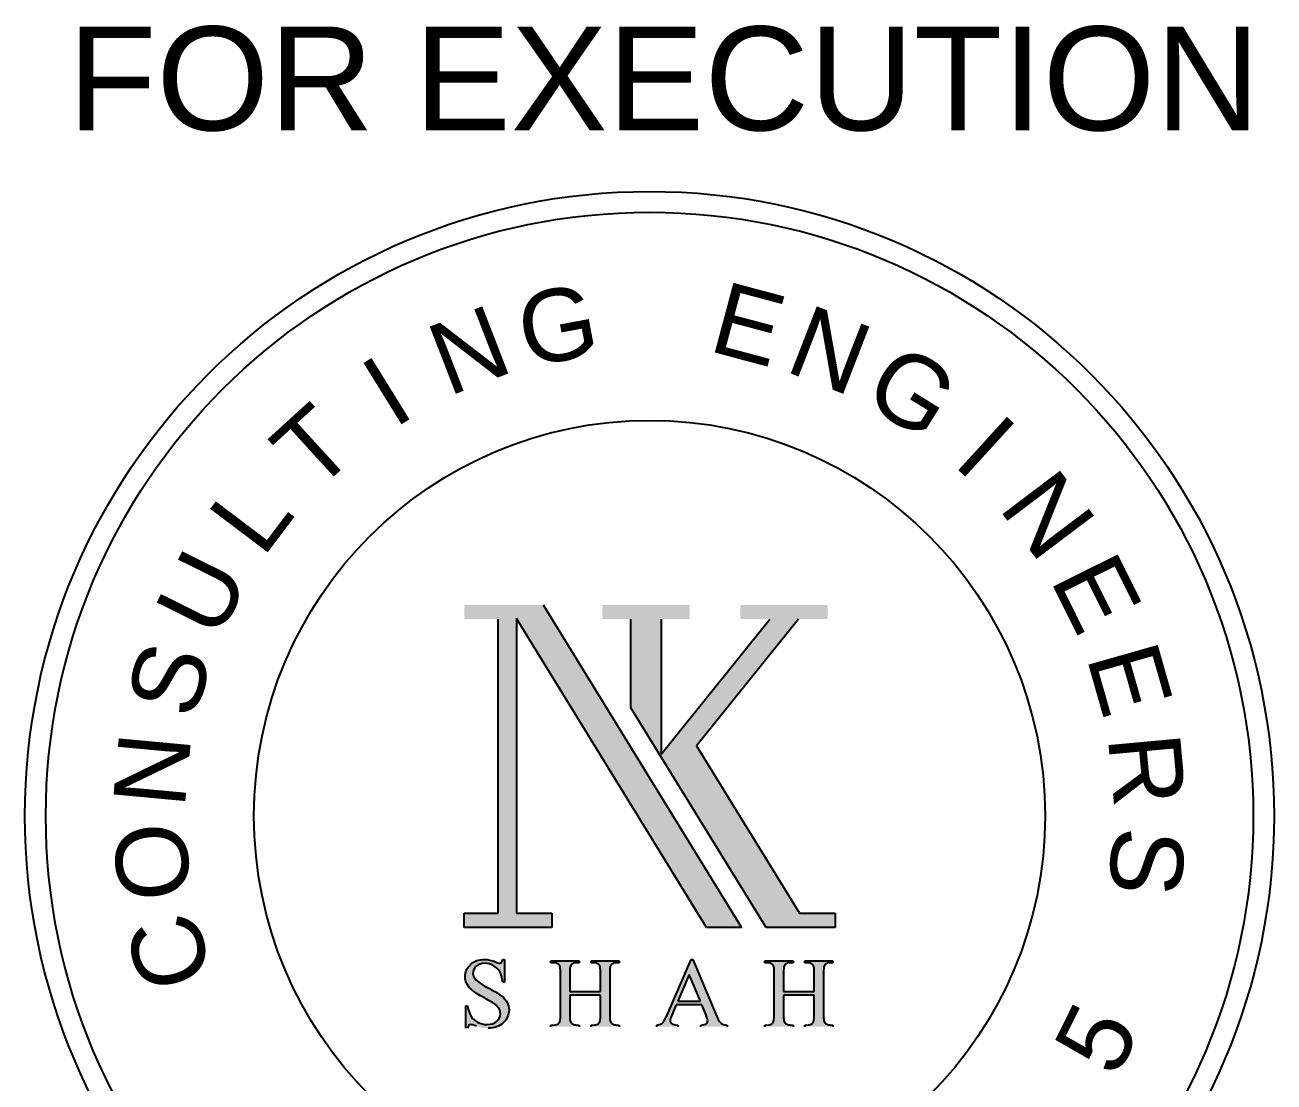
# Model space of a CAD drawing. Extents: x -200722 to 834823, y -494970 to 88783.
# Drawn here: x 310861 to 313239, y -168548 to -166535 of the extents above; entities that cross this region are included whole.
import ezdxf
from ezdxf.enums import TextEntityAlignment as Align

# ---------------------------------------------------------------- set-up
doc = ezdxf.new("R2010")
doc.units = 0
doc.header["$LTSCALE"] = 100
doc.header["$MEASUREMENT"] = 0
doc.linetypes.add('SJ', pattern=[4.25, 3, -0.25, 0.25, -0.25, 0.25, -0.25])
for name, color, linetype in [('NAME PLAT-01', 251, 'CONTINUOUS'), ('STAMP', 20, 'SJ'), ('TEXT', 2, 'CONTINUOUS')]:
    doc.layers.add(name, color=color, linetype=linetype)
doc.styles.add('AR', font='arial.ttf')

msp = doc.modelspace()

# ---------------------------------------------------------------- hatches: boundary and pattern name
at = {"layer": 'NAME PLAT-01'}
h = msp.add_hatch(color=7, dxfattribs=at)
h.dxf.hatch_style = 1
h.paths.add_polyline_path([(312158.1, -168253.3), (312224.6, -168253.3), (311846.9, -167639), (311697.1, -167639), (311697.1, -167666.1), (311761.8, -167666.1), (311761.8, -168226.2), (311697.1, -168226.2), (311697.1, -168253.3), (311863.6, -168253.3), (311863.6, -168226.2), (311796.3, -168226.2), (311796.3, -167665)])
h = msp.add_hatch(color=7, dxfattribs=at)
h.dxf.hatch_style = 1
h.paths.add_polyline_path([(312072, -167666.1), (312126.3, -167666.1), (312126.3, -167639), (311960.1, -167639), (311960.1, -167666.1), (312014.4, -167666.1), (312014.4, -167834.9), (312271.6, -168253.3), (312402.9, -168253.3), (312402.9, -168226.2), (312335.4, -168226.2), (312139.4, -167907.5), (312333.1, -167666.1), (312388.8, -167666.1), (312388.8, -167639), (312222.7, -167639), (312222.7, -167666.1), (312278.5, -167666.1), (312072, -167923.5)])
h = msp.add_hatch(color=7, dxfattribs=at)
h.dxf.hatch_style = 1
edge = h.paths.add_edge_path()
edge.add_spline(control_points=[(311768.8, -168384.2), (311764.5, -168380.9), (311756.5, -168376), (311744.8, -168369.7)], knot_values=[9, 9, 9, 9, 10, 10, 10, 10], degree=3, periodic=0)
edge.add_spline(control_points=[(311744.8, -168369.7), (311730.4, -168362), (311721.3, -168355.8), (311717.5, -168351.2)], knot_values=[8, 8, 8, 8, 9, 9, 9, 9], degree=3, periodic=0)
edge.add_spline(control_points=[(311717.5, -168351.2), (311714.8, -168348), (311713.5, -168344.6), (311713.5, -168340.7)], knot_values=[7, 7, 7, 7, 8, 8, 8, 8], degree=3, periodic=0)
edge.add_spline(control_points=[(311713.5, -168340.7), (311713.5, -168335.7), (311715.6, -168331.3), (311719.8, -168327.3)], knot_values=[6, 6, 6, 6, 7, 7, 7, 7], degree=3, periodic=0)
edge.add_spline(control_points=[(311719.8, -168327.3), (311724, -168323.4), (311729.3, -168321.5), (311735.7, -168321.5)], knot_values=[5, 5, 5, 5, 6, 6, 6, 6], degree=3, periodic=0)
edge.add_spline(control_points=[(311735.7, -168321.5), (311741.4, -168321.5), (311746.9, -168322.9), (311752.2, -168325.8)], knot_values=[4, 4, 4, 4, 5, 5, 5, 5], degree=3, periodic=0)
edge.add_spline(control_points=[(311752.2, -168325.8), (311757.5, -168328.7), (311761.6, -168332.6), (311764.5, -168337.6)], knot_values=[3, 3, 3, 3, 4, 4, 4, 4], degree=3, periodic=0)
edge.add_spline(control_points=[(311764.5, -168337.6), (311767.3, -168342.5), (311769.3, -168349.2), (311770.4, -168357.5)], knot_values=[2, 2, 2, 2, 3, 3, 3, 3], degree=3, periodic=0)
edge.add_spline(control_points=[(311770.4, -168357.5), (311770.4, -168357.5), (311773.9, -168357.5), (311773.9, -168357.5)], knot_values=[1, 1, 1, 1, 2, 2, 2, 2], degree=3, periodic=0)
edge.add_spline(control_points=[(311773.9, -168357.5), (311773.9, -168357.5), (311773.9, -168314.1), (311773.9, -168314.1)], knot_values=[0, 0, 0, 0, 1, 1, 1, 1], degree=3, periodic=0)
edge.add_spline(control_points=[(311773.9, -168314.1), (311773.9, -168314.1), (311770.4, -168314.1), (311770.4, -168314.1)], knot_values=[39, 39, 39, 39, 40, 40, 40, 40], degree=3, periodic=0)
edge.add_spline(control_points=[(311770.4, -168314.1), (311769.8, -168317), (311769, -168318.9), (311768, -168319.8), (311767, -168320.8), (311765.7, -168321.3), (311764.1, -168321.3)], knot_values=[37, 37, 37, 37, 38, 38, 38, 39, 39, 39, 39], degree=3, periodic=0)
edge.add_spline(control_points=[(311764.1, -168321.3), (311762.6, -168321.3), (311760.2, -168320.5), (311756.7, -168319)], knot_values=[36, 36, 36, 36, 37, 37, 37, 37], degree=3, periodic=0)
edge.add_spline(control_points=[(311756.7, -168319), (311749.3, -168315.7), (311742.2, -168314.1), (311735.5, -168314.1)], knot_values=[35, 35, 35, 35, 36, 36, 36, 36], degree=3, periodic=0)
edge.add_spline(control_points=[(311735.5, -168314.1), (311724.8, -168314.1), (311716, -168317.3), (311709.1, -168323.8)], knot_values=[34, 34, 34, 34, 35, 35, 35, 35], degree=3, periodic=0)
edge.add_spline(control_points=[(311709.1, -168323.8), (311702.2, -168330.3), (311698.8, -168338.1), (311698.8, -168347.1)], knot_values=[33, 33, 33, 33, 34, 34, 34, 34], degree=3, periodic=0)
edge.add_spline(control_points=[(311698.8, -168347.1), (311698.8, -168352.3), (311699.9, -168357.1), (311702.3, -168361.4)], knot_values=[32, 32, 32, 32, 33, 33, 33, 33], degree=3, periodic=0)
edge.add_spline(control_points=[(311702.3, -168361.4), (311704.6, -168365.7), (311708.1, -168369.7), (311712.6, -168373.2)], knot_values=[31, 31, 31, 31, 32, 32, 32, 32], degree=3, periodic=0)
edge.add_spline(control_points=[(311712.6, -168373.2), (311717.1, -168376.8), (311724.8, -168381.6), (311735.5, -168387.6)], knot_values=[30, 30, 30, 30, 31, 31, 31, 31], degree=3, periodic=0)
edge.add_spline(control_points=[(311735.5, -168387.6), (311746.3, -168393.7), (311752.8, -168397.6), (311755.3, -168399.5)], knot_values=[29, 29, 29, 29, 30, 30, 30, 30], degree=3, periodic=0)
edge.add_spline(control_points=[(311755.3, -168399.5), (311758.8, -168402.2), (311761.5, -168405.1), (311763.2, -168408.3)], knot_values=[28, 28, 28, 28, 29, 29, 29, 29], degree=3, periodic=0)
edge.add_spline(control_points=[(311763.2, -168408.3), (311764.9, -168411.4), (311765.7, -168414.5), (311765.7, -168417.6)], knot_values=[27, 27, 27, 27, 28, 28, 28, 28], degree=3, periodic=0)
edge.add_spline(control_points=[(311765.7, -168417.6), (311765.7, -168423.2), (311763.5, -168428), (311759, -168432.1)], knot_values=[26, 26, 26, 26, 27, 27, 27, 27], degree=3, periodic=0)
edge.add_spline(control_points=[(311759, -168432.1), (311754.5, -168436.1), (311748.4, -168438.2), (311740.7, -168438.2)], knot_values=[25, 25, 25, 25, 26, 26, 26, 26], degree=3, periodic=0)
edge.add_spline(control_points=[(311740.7, -168438.2), (311734, -168438.2), (311727.9, -168436.7), (311722.3, -168433.7)], knot_values=[24, 24, 24, 24, 25, 25, 25, 25], degree=3, periodic=0)
edge.add_spline(control_points=[(311722.3, -168433.7), (311716.7, -168430.8), (311712.6, -168427), (311709.9, -168422.6)], knot_values=[23, 23, 23, 23, 24, 24, 24, 24], degree=3, periodic=0)
edge.add_spline(control_points=[(311709.9, -168422.6), (311707.1, -168418.1), (311705, -168411.3), (311703.4, -168402.3)], knot_values=[22, 22, 22, 22, 23, 23, 23, 23], degree=3, periodic=0)
edge.add_spline(control_points=[(311703.4, -168402.3), (311703.4, -168402.3), (311700, -168402.3), (311700, -168402.3)], knot_values=[21, 21, 21, 21, 22, 22, 22, 22], degree=3, periodic=0)
edge.add_spline(control_points=[(311700, -168402.3), (311700, -168402.3), (311700, -168445.4), (311700, -168445.4)], knot_values=[20, 20, 20, 20, 21, 21, 21, 21], degree=3, periodic=0)
edge.add_spline(control_points=[(311700, -168445.4), (311700, -168445.4), (311703.4, -168445.4), (311703.4, -168445.4)], knot_values=[19, 19, 19, 19, 20, 20, 20, 20], degree=3, periodic=0)
edge.add_spline(control_points=[(311703.4, -168445.4), (311703.8, -168442.5), (311704.5, -168440.6), (311705.4, -168439.7), (311706.3, -168438.7), (311707.5, -168438.3), (311709, -168438.3)], knot_values=[17, 17, 17, 17, 18, 18, 18, 19, 19, 19, 19], degree=3, periodic=0)
edge.add_spline(control_points=[(311709, -168438.3), (311710.6, -168438.3), (311714.5, -168439.2), (311720.5, -168441.2)], knot_values=[16, 16, 16, 16, 17, 17, 17, 17], degree=3, periodic=0)
edge.add_spline(control_points=[(311720.5, -168441.2), (311726.5, -168443.1), (311730.5, -168444.3), (311732.4, -168444.6)], knot_values=[15, 15, 15, 15, 16, 16, 16, 16], degree=3, periodic=0)
edge.add_spline(control_points=[(311732.4, -168444.6), (311735.6, -168445.1), (311739, -168445.4), (311742.7, -168445.4)], knot_values=[14, 14, 14, 14, 15, 15, 15, 15], degree=3, periodic=0)
edge.add_spline(control_points=[(311742.7, -168445.4), (311754.3, -168445.4), (311763.8, -168442), (311771.1, -168435.1)], knot_values=[13, 13, 13, 13, 14, 14, 14, 14], degree=3, periodic=0)
edge.add_spline(control_points=[(311771.1, -168435.1), (311778.5, -168428.2), (311782.2, -168420), (311782.2, -168410.5)], knot_values=[12, 12, 12, 12, 13, 13, 13, 13], degree=3, periodic=0)
edge.add_spline(control_points=[(311782.2, -168410.5), (311782.2, -168405.5), (311781.1, -168400.7), (311778.7, -168396.1)], knot_values=[11, 11, 11, 11, 12, 12, 12, 12], degree=3, periodic=0)
edge.add_spline(control_points=[(311778.7, -168396.1), (311776.4, -168391.6), (311773.1, -168387.6), (311768.8, -168384.2)], knot_values=[10, 10, 10, 10, 11, 11, 11, 11], degree=3, periodic=0)
edge = h.paths.add_edge_path()
edge.add_spline(control_points=[(311897.9, -168420.3), (311897.9, -168420.3), (311897.9, -168382), (311897.9, -168382)], knot_values=[26, 26, 26, 26, 27, 27, 27, 27], degree=3, periodic=0)
edge.add_spline(control_points=[(311897.9, -168382), (311897.9, -168382), (311956.2, -168382), (311956.2, -168382)], knot_values=[25, 25, 25, 25, 26, 26, 26, 26], degree=3, periodic=0)
edge.add_spline(control_points=[(311956.2, -168382), (311956.2, -168382), (311956.2, -168420.3), (311956.2, -168420.3)], knot_values=[24, 24, 24, 24, 25, 25, 25, 25], degree=3, periodic=0)
edge.add_spline(control_points=[(311956.2, -168420.3), (311956.2, -168427.8), (311955.5, -168432.6), (311953.9, -168434.6)], knot_values=[23, 23, 23, 23, 24, 24, 24, 24], degree=3, periodic=0)
edge.add_spline(control_points=[(311953.9, -168434.6), (311951.6, -168437.6), (311947.9, -168439.1), (311942.7, -168439.1)], knot_values=[22, 22, 22, 22, 23, 23, 23, 23], degree=3, periodic=0)
edge.add_spline(control_points=[(311938.3, -168439.1), (311938.3, -168439.1), (311938.3, -168442.5), (311938.3, -168442.5)], knot_values=[20, 20, 20, 20, 21, 21, 21, 21], degree=3, periodic=0)
edge.add_spline(control_points=[(311938.3, -168442.5), (311938.3, -168442.5), (311992, -168442.5), (311992, -168442.5)], knot_values=[19, 19, 19, 19, 20, 20, 20, 20], degree=3, periodic=0)
edge.add_spline(control_points=[(311992, -168442.5), (311992, -168442.5), (311992, -168439.1), (311992, -168439.1)], knot_values=[18, 18, 18, 18, 19, 19, 19, 19], degree=3, periodic=0)
edge.add_spline(control_points=[(311992, -168439.1), (311992, -168439.1), (311987.6, -168439.1), (311987.6, -168439.1)], knot_values=[17, 17, 17, 17, 18, 18, 18, 18], degree=3, periodic=0)
edge.add_spline(control_points=[(311987.6, -168439.1), (311984.6, -168439.1), (311981.8, -168438.4), (311979, -168436.9)], knot_values=[16, 16, 16, 16, 17, 17, 17, 17], degree=3, periodic=0)
edge.add_spline(control_points=[(311975.2, -168432.9), (311974.4, -168430.9), (311974, -168426.7), (311974, -168420.3)], knot_values=[14, 14, 14, 14, 15, 15, 15, 15], degree=3, periodic=0)
edge.add_spline(control_points=[(311974, -168420.3), (311974, -168420.3), (311974, -168339.2), (311974, -168339.2)], knot_values=[13, 13, 13, 13, 14, 14, 14, 14], degree=3, periodic=0)
edge.add_spline(control_points=[(311974, -168339.2), (311974, -168333.1), (311974.4, -168329), (311975.1, -168327)], knot_values=[12, 12, 12, 12, 13, 13, 13, 13], degree=3, periodic=0)
edge.add_spline(control_points=[(311975.1, -168327), (311975.8, -168325), (311977.2, -168323.5), (311979.1, -168322.5)], knot_values=[11, 11, 11, 11, 12, 12, 12, 12], degree=3, periodic=0)
edge.add_spline(control_points=[(311979.1, -168322.5), (311981.8, -168321.1), (311984.6, -168320.4), (311987.6, -168320.4)], knot_values=[10, 10, 10, 10, 11, 11, 11, 11], degree=3, periodic=0)
edge.add_spline(control_points=[(311992, -168320.4), (311992, -168320.4), (311992, -168316.9), (311992, -168316.9)], knot_values=[8, 8, 8, 8, 9, 9, 9, 9], degree=3, periodic=0)
edge.add_spline(control_points=[(311992, -168316.9), (311992, -168316.9), (311938.3, -168316.9), (311938.3, -168316.9)], knot_values=[7, 7, 7, 7, 8, 8, 8, 8], degree=3, periodic=0)
edge.add_spline(control_points=[(311938.3, -168316.9), (311938.3, -168316.9), (311938.3, -168320.4), (311938.3, -168320.4)], knot_values=[6, 6, 6, 6, 7, 7, 7, 7], degree=3, periodic=0)
edge.add_spline(control_points=[(311938.3, -168320.4), (311938.3, -168320.4), (311942.7, -168320.4), (311942.7, -168320.4)], knot_values=[5, 5, 5, 5, 6, 6, 6, 6], degree=3, periodic=0)
edge.add_spline(control_points=[(311942.7, -168320.4), (311945.7, -168320.4), (311948.5, -168321.1), (311951.2, -168322.6)], knot_values=[4, 4, 4, 4, 5, 5, 5, 5], degree=3, periodic=0)
edge.add_spline(control_points=[(311955, -168326.6), (311955.8, -168328.6), (311956.2, -168332.8), (311956.2, -168339.2)], knot_values=[2, 2, 2, 2, 3, 3, 3, 3], degree=3, periodic=0)
edge.add_spline(control_points=[(311956.2, -168339.2), (311956.2, -168339.2), (311956.2, -168375.2), (311956.2, -168375.2)], knot_values=[1, 1, 1, 1, 2, 2, 2, 2], degree=3, periodic=0)
edge.add_spline(control_points=[(311956.2, -168375.2), (311956.2, -168375.2), (311897.9, -168375.2), (311897.9, -168375.2)], knot_values=[0, 0, 0, 0, 1, 1, 1, 1], degree=3, periodic=0)
edge.add_spline(control_points=[(311897.9, -168375.2), (311897.9, -168375.2), (311897.9, -168339.2), (311897.9, -168339.2)], knot_values=[49, 49, 49, 49, 50, 50, 50, 50], degree=3, periodic=0)
edge.add_spline(control_points=[(311897.9, -168339.2), (311897.9, -168333.1), (311898.3, -168329), (311899, -168327)], knot_values=[48, 48, 48, 48, 49, 49, 49, 49], degree=3, periodic=0)
edge.add_spline(control_points=[(311899, -168327), (311899.7, -168325), (311901.1, -168323.5), (311903, -168322.5)], knot_values=[47, 47, 47, 47, 48, 48, 48, 48], degree=3, periodic=0)
edge.add_spline(control_points=[(311903, -168322.5), (311905.6, -168321.1), (311908.5, -168320.4), (311911.4, -168320.4)], knot_values=[46, 46, 46, 46, 47, 47, 47, 47], degree=3, periodic=0)
edge.add_spline(control_points=[(311916, -168320.4), (311916, -168320.4), (311916, -168316.9), (311916, -168316.9)], knot_values=[44, 44, 44, 44, 45, 45, 45, 45], degree=3, periodic=0)
edge.add_spline(control_points=[(311916, -168316.9), (311916, -168316.9), (311862.1, -168316.9), (311862.1, -168316.9)], knot_values=[43, 43, 43, 43, 44, 44, 44, 44], degree=3, periodic=0)
edge.add_spline(control_points=[(311862.1, -168316.9), (311862.1, -168316.9), (311862.1, -168320.4), (311862.1, -168320.4)], knot_values=[42, 42, 42, 42, 43, 43, 43, 43], degree=3, periodic=0)
edge.add_spline(control_points=[(311862.1, -168320.4), (311862.1, -168320.4), (311866.6, -168320.4), (311866.6, -168320.4)], knot_values=[41, 41, 41, 41, 42, 42, 42, 42], degree=3, periodic=0)
edge.add_spline(control_points=[(311866.6, -168320.4), (311869.5, -168320.4), (311872.4, -168321.1), (311875.1, -168322.6)], knot_values=[40, 40, 40, 40, 41, 41, 41, 41], degree=3, periodic=0)
edge.add_spline(control_points=[(311878.9, -168326.6), (311879.7, -168328.6), (311880.1, -168332.8), (311880.1, -168339.2)], knot_values=[38, 38, 38, 38, 39, 39, 39, 39], degree=3, periodic=0)
edge.add_spline(control_points=[(311880.1, -168339.2), (311880.1, -168339.2), (311880.1, -168420.3), (311880.1, -168420.3)], knot_values=[37, 37, 37, 37, 38, 38, 38, 38], degree=3, periodic=0)
edge.add_spline(control_points=[(311880.1, -168420.3), (311880.1, -168427.8), (311879.4, -168432.6), (311877.9, -168434.6)], knot_values=[36, 36, 36, 36, 37, 37, 37, 37], degree=3, periodic=0)
edge.add_spline(control_points=[(311877.9, -168434.6), (311875.5, -168437.6), (311871.8, -168439.1), (311866.6, -168439.1)], knot_values=[35, 35, 35, 35, 36, 36, 36, 36], degree=3, periodic=0)
edge.add_spline(control_points=[(311862.1, -168439.1), (311862.1, -168439.1), (311862.1, -168442.5), (311862.1, -168442.5)], knot_values=[33, 33, 33, 33, 34, 34, 34, 34], degree=3, periodic=0)
edge.add_spline(control_points=[(311862.1, -168442.5), (311862.1, -168442.5), (311916, -168442.5), (311916, -168442.5)], knot_values=[32, 32, 32, 32, 33, 33, 33, 33], degree=3, periodic=0)
edge.add_spline(control_points=[(311916, -168442.5), (311916, -168442.5), (311916, -168439.1), (311916, -168439.1)], knot_values=[31, 31, 31, 31, 32, 32, 32, 32], degree=3, periodic=0)
edge.add_spline(control_points=[(311916, -168439.1), (311916, -168439.1), (311911.4, -168439.1), (311911.4, -168439.1)], knot_values=[30, 30, 30, 30, 31, 31, 31, 31], degree=3, periodic=0)
edge.add_spline(control_points=[(311911.4, -168439.1), (311908.5, -168439.1), (311905.6, -168438.4), (311903, -168436.9)], knot_values=[29, 29, 29, 29, 30, 30, 30, 30], degree=3, periodic=0)
edge.add_spline(control_points=[(311899.1, -168432.9), (311898.3, -168430.9), (311897.9, -168426.7), (311897.9, -168420.3)], knot_values=[27, 27, 27, 27, 28, 28, 28, 28], degree=3, periodic=0)
edge = h.paths.add_edge_path()
edge.add_spline(control_points=[(312128.7, -168314.1), (312128.7, -168314.1), (312084.5, -168417.4), (312084.5, -168417.4)], knot_values=[10, 10, 10, 10, 11, 11, 11, 11], degree=3, periodic=0)
edge.add_spline(control_points=[(312084.5, -168417.4), (312080.7, -168426.5), (312077.2, -168432.5), (312074.1, -168435.5)], knot_values=[9, 9, 9, 9, 10, 10, 10, 10], degree=3, periodic=0)
edge.add_spline(control_points=[(312074.1, -168435.5), (312072.5, -168437), (312069.1, -168438.2), (312063.9, -168439.1)], knot_values=[8, 8, 8, 8, 9, 9, 9, 9], degree=3, periodic=0)
edge.add_spline(control_points=[(312063.9, -168439.1), (312063.9, -168439.1), (312063.9, -168442.5), (312063.9, -168442.5)], knot_values=[7, 7, 7, 7, 8, 8, 8, 8], degree=3, periodic=0)
edge.add_spline(control_points=[(312063.9, -168442.5), (312063.9, -168442.5), (312103.4, -168442.5), (312103.4, -168442.5)], knot_values=[6, 6, 6, 6, 7, 7, 7, 7], degree=3, periodic=0)
edge.add_spline(control_points=[(312103.4, -168442.5), (312103.4, -168442.5), (312103.4, -168439.1), (312103.4, -168439.1)], knot_values=[5, 5, 5, 5, 6, 6, 6, 6], degree=3, periodic=0)
edge.add_spline(control_points=[(312103.4, -168439.1), (312097.4, -168438.7), (312093.4, -168437.7), (312091.6, -168436.3)], knot_values=[4, 4, 4, 4, 5, 5, 5, 5], degree=3, periodic=0)
edge.add_spline(control_points=[(312091.6, -168436.3), (312089.8, -168434.8), (312088.9, -168433.1), (312088.9, -168431.2)], knot_values=[3, 3, 3, 3, 4, 4, 4, 4], degree=3, periodic=0)
edge.add_spline(control_points=[(312088.9, -168431.2), (312088.9, -168428.8), (312089.9, -168425.2), (312092, -168420.3)], knot_values=[2, 2, 2, 2, 3, 3, 3, 3], degree=3, periodic=0)
edge.add_spline(control_points=[(312092, -168420.3), (312092, -168420.3), (312100.6, -168400.5), (312100.6, -168400.5)], knot_values=[1, 1, 1, 1, 2, 2, 2, 2], degree=3, periodic=0)
edge.add_spline(control_points=[(312100.6, -168400.5), (312100.6, -168400.5), (312149.2, -168400.5), (312149.2, -168400.5)], knot_values=[0, 0, 0, 0, 1, 1, 1, 1], degree=3, periodic=0)
edge.add_spline(control_points=[(312149.2, -168400.5), (312149.2, -168400.5), (312156.8, -168418.5), (312156.8, -168418.5)], knot_values=[21, 21, 21, 21, 22, 22, 22, 22], degree=3, periodic=0)
edge.add_spline(control_points=[(312156.8, -168418.5), (312159.2, -168424.4), (312160.5, -168428.7), (312160.5, -168431.4)], knot_values=[20, 20, 20, 20, 21, 21, 21, 21], degree=3, periodic=0)
edge.add_spline(control_points=[(312160.5, -168431.4), (312160.5, -168433.4), (312159.6, -168435.2), (312157.8, -168436.6)], knot_values=[19, 19, 19, 19, 20, 20, 20, 20], degree=3, periodic=0)
edge.add_spline(control_points=[(312157.8, -168436.6), (312156.1, -168438), (312152.7, -168438.9), (312147.7, -168439.1)], knot_values=[18, 18, 18, 18, 19, 19, 19, 19], degree=3, periodic=0)
edge.add_spline(control_points=[(312147.7, -168439.1), (312147.7, -168439.1), (312147.7, -168442.5), (312147.7, -168442.5)], knot_values=[17, 17, 17, 17, 18, 18, 18, 18], degree=3, periodic=0)
edge.add_spline(control_points=[(312147.7, -168442.5), (312147.7, -168442.5), (312197.3, -168442.5), (312197.3, -168442.5)], knot_values=[16, 16, 16, 16, 17, 17, 17, 17], degree=3, periodic=0)
edge.add_spline(control_points=[(312197.3, -168442.5), (312197.3, -168442.5), (312197.3, -168439.1), (312197.3, -168439.1)], knot_values=[15, 15, 15, 15, 16, 16, 16, 16], degree=3, periodic=0)
edge.add_spline(control_points=[(312197.3, -168439.1), (312192.1, -168438.8), (312188.1, -168437.4), (312185.3, -168434.9)], knot_values=[14, 14, 14, 14, 15, 15, 15, 15], degree=3, periodic=0)
edge.add_spline(control_points=[(312185.3, -168434.9), (312182.4, -168432.4), (312179.2, -168426.9), (312175.7, -168418.5)], knot_values=[13, 13, 13, 13, 14, 14, 14, 14], degree=3, periodic=0)
edge.add_spline(control_points=[(312175.7, -168418.5), (312175.7, -168418.5), (312132, -168314.1), (312132, -168314.1)], knot_values=[12, 12, 12, 12, 13, 13, 13, 13], degree=3, periodic=0)
edge.add_spline(control_points=[(312132, -168314.1), (312132, -168314.1), (312128.7, -168314.1), (312128.7, -168314.1)], knot_values=[11, 11, 11, 11, 12, 12, 12, 12], degree=3, periodic=0)
h.paths.add_polyline_path([(312103.4, -168393.6), (312125.3, -168342.9), (312146.6, -168393.6)], flags=16)
edge = h.paths.add_edge_path()
edge.add_spline(control_points=[(312287.1, -168339.2), (312287.1, -168339.2), (312287.1, -168420.3), (312287.1, -168420.3)], knot_values=[37, 37, 37, 37, 38, 38, 38, 38], degree=3, periodic=0)
edge.add_spline(control_points=[(312287.1, -168420.3), (312287.1, -168427.8), (312286.4, -168432.6), (312284.9, -168434.6)], knot_values=[36, 36, 36, 36, 37, 37, 37, 37], degree=3, periodic=0)
edge.add_spline(control_points=[(312284.9, -168434.6), (312282.5, -168437.6), (312278.8, -168439.1), (312273.6, -168439.1)], knot_values=[35, 35, 35, 35, 36, 36, 36, 36], degree=3, periodic=0)
edge.add_spline(control_points=[(312273.6, -168439.1), (312273.6, -168439.1), (312269.1, -168439.1), (312269.1, -168439.1)], knot_values=[34, 34, 34, 34, 35, 35, 35, 35], degree=3, periodic=0)
edge.add_spline(control_points=[(312269.1, -168439.1), (312269.1, -168439.1), (312269.1, -168442.5), (312269.1, -168442.5)], knot_values=[33, 33, 33, 33, 34, 34, 34, 34], degree=3, periodic=0)
edge.add_spline(control_points=[(312269.1, -168442.5), (312269.1, -168442.5), (312322.9, -168442.5), (312322.9, -168442.5)], knot_values=[32, 32, 32, 32, 33, 33, 33, 33], degree=3, periodic=0)
edge.add_spline(control_points=[(312322.9, -168442.5), (312322.9, -168442.5), (312322.9, -168439.1), (312322.9, -168439.1)], knot_values=[31, 31, 31, 31, 32, 32, 32, 32], degree=3, periodic=0)
edge.add_spline(control_points=[(312322.9, -168439.1), (312322.9, -168439.1), (312318.4, -168439.1), (312318.4, -168439.1)], knot_values=[30, 30, 30, 30, 31, 31, 31, 31], degree=3, periodic=0)
edge.add_spline(control_points=[(312318.4, -168439.1), (312315.4, -168439.1), (312312.6, -168438.4), (312310, -168436.9)], knot_values=[29, 29, 29, 29, 30, 30, 30, 30], degree=3, periodic=0)
edge.add_spline(control_points=[(312310, -168436.9), (312308, -168435.8), (312306.7, -168434.4), (312306.1, -168432.9)], knot_values=[28, 28, 28, 28, 29, 29, 29, 29], degree=3, periodic=0)
edge.add_spline(control_points=[(312306.1, -168432.9), (312305.3, -168430.9), (312304.9, -168426.7), (312304.9, -168420.3)], knot_values=[27, 27, 27, 27, 28, 28, 28, 28], degree=3, periodic=0)
edge.add_spline(control_points=[(312304.9, -168420.3), (312304.9, -168420.3), (312304.9, -168382), (312304.9, -168382)], knot_values=[26, 26, 26, 26, 27, 27, 27, 27], degree=3, periodic=0)
edge.add_spline(control_points=[(312304.9, -168382), (312304.9, -168382), (312363.2, -168382), (312363.2, -168382)], knot_values=[25, 25, 25, 25, 26, 26, 26, 26], degree=3, periodic=0)
edge.add_spline(control_points=[(312363.2, -168382), (312363.2, -168382), (312363.2, -168420.3), (312363.2, -168420.3)], knot_values=[24, 24, 24, 24, 25, 25, 25, 25], degree=3, periodic=0)
edge.add_spline(control_points=[(312363.2, -168420.3), (312363.2, -168427.8), (312362.5, -168432.6), (312360.9, -168434.6)], knot_values=[23, 23, 23, 23, 24, 24, 24, 24], degree=3, periodic=0)
edge.add_spline(control_points=[(312360.9, -168434.6), (312358.6, -168437.6), (312354.8, -168439.1), (312349.7, -168439.1)], knot_values=[22, 22, 22, 22, 23, 23, 23, 23], degree=3, periodic=0)
edge.add_spline(control_points=[(312349.7, -168439.1), (312349.7, -168439.1), (312345.3, -168439.1), (312345.3, -168439.1)], knot_values=[21, 21, 21, 21, 22, 22, 22, 22], degree=3, periodic=0)
edge.add_spline(control_points=[(312345.3, -168439.1), (312345.3, -168439.1), (312345.3, -168442.5), (312345.3, -168442.5)], knot_values=[20, 20, 20, 20, 21, 21, 21, 21], degree=3, periodic=0)
edge.add_spline(control_points=[(312345.3, -168442.5), (312345.3, -168442.5), (312399, -168442.5), (312399, -168442.5)], knot_values=[19, 19, 19, 19, 20, 20, 20, 20], degree=3, periodic=0)
edge.add_spline(control_points=[(312399, -168442.5), (312399, -168442.5), (312399, -168439.1), (312399, -168439.1)], knot_values=[18, 18, 18, 18, 19, 19, 19, 19], degree=3, periodic=0)
edge.add_spline(control_points=[(312399, -168439.1), (312399, -168439.1), (312394.6, -168439.1), (312394.6, -168439.1)], knot_values=[17, 17, 17, 17, 18, 18, 18, 18], degree=3, periodic=0)
edge.add_spline(control_points=[(312394.6, -168439.1), (312391.6, -168439.1), (312388.7, -168438.4), (312386, -168436.9)], knot_values=[16, 16, 16, 16, 17, 17, 17, 17], degree=3, periodic=0)
edge.add_spline(control_points=[(312386, -168436.9), (312384.1, -168435.8), (312382.8, -168434.4), (312382.2, -168432.9)], knot_values=[15, 15, 15, 15, 16, 16, 16, 16], degree=3, periodic=0)
edge.add_spline(control_points=[(312382.2, -168432.9), (312381.4, -168430.9), (312381, -168426.7), (312381, -168420.3)], knot_values=[14, 14, 14, 14, 15, 15, 15, 15], degree=3, periodic=0)
edge.add_spline(control_points=[(312381, -168420.3), (312381, -168420.3), (312381, -168339.2), (312381, -168339.2)], knot_values=[13, 13, 13, 13, 14, 14, 14, 14], degree=3, periodic=0)
edge.add_spline(control_points=[(312381, -168339.2), (312381, -168333.1), (312381.4, -168329), (312382.1, -168327)], knot_values=[12, 12, 12, 12, 13, 13, 13, 13], degree=3, periodic=0)
edge.add_spline(control_points=[(312382.1, -168327), (312382.8, -168325), (312384.1, -168323.5), (312386.1, -168322.5)], knot_values=[11, 11, 11, 11, 12, 12, 12, 12], degree=3, periodic=0)
edge.add_spline(control_points=[(312386.1, -168322.5), (312388.8, -168321.1), (312391.6, -168320.4), (312394.6, -168320.4)], knot_values=[10, 10, 10, 10, 11, 11, 11, 11], degree=3, periodic=0)
edge.add_spline(control_points=[(312394.6, -168320.4), (312394.6, -168320.4), (312399, -168320.4), (312399, -168320.4)], knot_values=[9, 9, 9, 9, 10, 10, 10, 10], degree=3, periodic=0)
edge.add_spline(control_points=[(312399, -168320.4), (312399, -168320.4), (312399, -168316.9), (312399, -168316.9)], knot_values=[8, 8, 8, 8, 9, 9, 9, 9], degree=3, periodic=0)
edge.add_spline(control_points=[(312399, -168316.9), (312399, -168316.9), (312345.3, -168316.9), (312345.3, -168316.9)], knot_values=[7, 7, 7, 7, 8, 8, 8, 8], degree=3, periodic=0)
edge.add_spline(control_points=[(312345.3, -168316.9), (312345.3, -168316.9), (312345.3, -168320.4), (312345.3, -168320.4)], knot_values=[6, 6, 6, 6, 7, 7, 7, 7], degree=3, periodic=0)
edge.add_spline(control_points=[(312345.3, -168320.4), (312345.3, -168320.4), (312349.7, -168320.4), (312349.7, -168320.4)], knot_values=[5, 5, 5, 5, 6, 6, 6, 6], degree=3, periodic=0)
edge.add_spline(control_points=[(312349.7, -168320.4), (312352.7, -168320.4), (312355.5, -168321.1), (312358.1, -168322.6)], knot_values=[4, 4, 4, 4, 5, 5, 5, 5], degree=3, periodic=0)
edge.add_spline(control_points=[(312358.1, -168322.6), (312360.1, -168323.7), (312361.4, -168325), (312362, -168326.6)], knot_values=[3, 3, 3, 3, 4, 4, 4, 4], degree=3, periodic=0)
edge.add_spline(control_points=[(312362, -168326.6), (312362.8, -168328.6), (312363.2, -168332.8), (312363.2, -168339.2)], knot_values=[2, 2, 2, 2, 3, 3, 3, 3], degree=3, periodic=0)
edge.add_spline(control_points=[(312363.2, -168339.2), (312363.2, -168339.2), (312363.2, -168375.2), (312363.2, -168375.2)], knot_values=[1, 1, 1, 1, 2, 2, 2, 2], degree=3, periodic=0)
edge.add_spline(control_points=[(312363.2, -168375.2), (312363.2, -168375.2), (312304.9, -168375.2), (312304.9, -168375.2)], knot_values=[0, 0, 0, 0, 1, 1, 1, 1], degree=3, periodic=0)
edge.add_spline(control_points=[(312304.9, -168375.2), (312304.9, -168375.2), (312304.9, -168339.2), (312304.9, -168339.2)], knot_values=[49, 49, 49, 49, 50, 50, 50, 50], degree=3, periodic=0)
edge.add_spline(control_points=[(312304.9, -168339.2), (312304.9, -168333.1), (312305.3, -168329), (312306, -168327)], knot_values=[48, 48, 48, 48, 49, 49, 49, 49], degree=3, periodic=0)
edge.add_spline(control_points=[(312306, -168327), (312306.7, -168325), (312308.1, -168323.5), (312310, -168322.5)], knot_values=[47, 47, 47, 47, 48, 48, 48, 48], degree=3, periodic=0)
edge.add_spline(control_points=[(312310, -168322.5), (312312.6, -168321.1), (312315.4, -168320.4), (312318.4, -168320.4)], knot_values=[46, 46, 46, 46, 47, 47, 47, 47], degree=3, periodic=0)
edge.add_spline(control_points=[(312318.4, -168320.4), (312318.4, -168320.4), (312322.9, -168320.4), (312322.9, -168320.4)], knot_values=[45, 45, 45, 45, 46, 46, 46, 46], degree=3, periodic=0)
edge.add_spline(control_points=[(312322.9, -168320.4), (312322.9, -168320.4), (312322.9, -168316.9), (312322.9, -168316.9)], knot_values=[44, 44, 44, 44, 45, 45, 45, 45], degree=3, periodic=0)
edge.add_spline(control_points=[(312322.9, -168316.9), (312322.9, -168316.9), (312269.1, -168316.9), (312269.1, -168316.9)], knot_values=[43, 43, 43, 43, 44, 44, 44, 44], degree=3, periodic=0)
edge.add_spline(control_points=[(312269.1, -168316.9), (312269.1, -168316.9), (312269.1, -168320.4), (312269.1, -168320.4)], knot_values=[42, 42, 42, 42, 43, 43, 43, 43], degree=3, periodic=0)
edge.add_spline(control_points=[(312269.1, -168320.4), (312269.1, -168320.4), (312273.6, -168320.4), (312273.6, -168320.4)], knot_values=[41, 41, 41, 41, 42, 42, 42, 42], degree=3, periodic=0)
edge.add_spline(control_points=[(312273.6, -168320.4), (312276.5, -168320.4), (312279.4, -168321.1), (312282.1, -168322.6)], knot_values=[40, 40, 40, 40, 41, 41, 41, 41], degree=3, periodic=0)
edge.add_spline(control_points=[(312282.1, -168322.6), (312284, -168323.7), (312285.3, -168325), (312285.9, -168326.6)], knot_values=[39, 39, 39, 39, 40, 40, 40, 40], degree=3, periodic=0)
edge.add_spline(control_points=[(312285.9, -168326.6), (312286.7, -168328.6), (312287.1, -168332.8), (312287.1, -168339.2)], knot_values=[38, 38, 38, 38, 39, 39, 39, 39], degree=3, periodic=0)

# ---------------------------------------------------------------- linework, layer by layer
at = {"layer": 'NAME PLAT-01', "color": 7}
for p, q in [((311846.9, -167639), (312224.6, -168253.3)), ((311761.8, -168226.2), (311761.8, -167666.1)), ((312158.1, -168253.3), (311796.3, -167665)), ((311796.3, -167665), (311796.3, -168226.2)), ((312014.4, -167834.9), (312014.4, -167666.1)), ((312072, -167923.5), (312278.5, -167666.1)), ((312072, -167666.1), (312072, -167923.5)), ((312333.1, -167666.1), (312139.4, -167907.5)), ((312271.6, -168253.3), (312014.4, -167834.9)), ((312139.4, -167907.5), (312335.4, -168226.2)), ((311697.1, -168226.2), (311761.8, -168226.2)), ((311697.1, -168253.3), (311697.1, -168226.2)), ((311796.3, -168226.2), (311863.6, -168226.2)), ((311863.6, -168226.2), (311863.6, -168253.3)), ((312335.4, -168226.2), (312402.9, -168226.2)), ((312402.9, -168226.2), (312402.9, -168226.3)), ((312402.9, -168226.3), (312402.9, -168253.3)), ((311863.6, -168253.3), (311697.1, -168253.3)), ((312224.6, -168253.3), (312158.1, -168253.3)), ((312402.9, -168253.3), (312271.6, -168253.3)), ((312125.3, -168342.9), (312103.4, -168393.6)), ((312146.6, -168393.6), (312125.3, -168342.9)), ((312103.4, -168393.6), (312146.6, -168393.6))]:
    msp.add_line(p, q, dxfattribs=at)
at = {"layer": 'NAME PLAT-01', "color": 7, "lineweight": 0}
msp.add_open_spline([(311797, -167666.1), (311797, -167666.1), (312156.3, -168250.6), (312156.3, -168250.6)], degree=3, dxfattribs=at)
at = {"layer": 'NAME PLAT-01', "color": 7}
for points in [[(311698.8, -168347.1), (311698.8, -168338.1), (311702.2, -168330.3), (311709.1, -168323.8)], [(311709.1, -168323.8), (311716, -168317.3), (311724.8, -168314.1), (311735.5, -168314.1)], [(311735.7, -168321.5), (311729.3, -168321.5), (311724, -168323.4), (311719.8, -168327.3)], [(311735.5, -168314.1), (311742.2, -168314.1), (311749.3, -168315.7), (311756.7, -168319)], [(311752.2, -168325.8), (311746.9, -168322.9), (311741.4, -168321.5), (311735.7, -168321.5)], [(311756.7, -168319), (311760.2, -168320.5), (311762.6, -168321.3), (311764.1, -168321.3)], [(311770.4, -168314.1), (311770.4, -168314.1), (311773.9, -168314.1), (311773.9, -168314.1)], [(311773.9, -168314.1), (311773.9, -168314.1), (311773.9, -168357.5), (311773.9, -168357.5)], [(311862.1, -168316.9), (311862.1, -168316.9), (311916, -168316.9), (311916, -168316.9)], [(311862.1, -168320.4), (311862.1, -168320.4), (311862.1, -168316.9), (311862.1, -168316.9)], [(311866.6, -168320.4), (311866.6, -168320.4), (311862.1, -168320.4), (311862.1, -168320.4)], [(311875.1, -168322.6), (311872.4, -168321.1), (311869.5, -168320.4), (311866.6, -168320.4)], [(311878.9, -168326.6), (311878.3, -168325), (311877, -168323.7), (311875.1, -168322.6)], [(311903, -168322.5), (311901.1, -168323.5), (311899.7, -168325), (311899, -168327)], [(311911.4, -168320.4), (311908.5, -168320.4), (311905.6, -168321.1), (311903, -168322.5)], [(311916, -168320.4), (311916, -168320.4), (311911.4, -168320.4), (311911.4, -168320.4)], [(311916, -168316.9), (311916, -168316.9), (311916, -168320.4), (311916, -168320.4)], [(311938.3, -168320.4), (311938.3, -168320.4), (311938.3, -168316.9), (311938.3, -168316.9)], [(311938.3, -168316.9), (311938.3, -168316.9), (311992, -168316.9), (311992, -168316.9)], [(311942.7, -168320.4), (311942.7, -168320.4), (311938.3, -168320.4), (311938.3, -168320.4)], [(311951.2, -168322.6), (311948.5, -168321.1), (311945.7, -168320.4), (311942.7, -168320.4)], [(311955, -168326.6), (311954.4, -168325), (311953.1, -168323.7), (311951.2, -168322.6)], [(311979.1, -168322.5), (311977.2, -168323.5), (311975.8, -168325), (311975.1, -168327)], [(311987.6, -168320.4), (311984.6, -168320.4), (311981.8, -168321.1), (311979.1, -168322.5)], [(311992, -168320.4), (311992, -168320.4), (311987.6, -168320.4), (311987.6, -168320.4)], [(311992, -168316.9), (311992, -168316.9), (311992, -168320.4), (311992, -168320.4)], [(312084.5, -168417.4), (312084.5, -168417.4), (312128.7, -168314.1), (312128.7, -168314.1)], [(312128.7, -168314.1), (312128.7, -168314.1), (312132, -168314.1), (312132, -168314.1)], [(312132, -168314.1), (312132, -168314.1), (312175.7, -168418.5), (312175.7, -168418.5)], [(312269.1, -168316.9), (312269.1, -168316.9), (312322.9, -168316.9), (312322.9, -168316.9)], [(312269.1, -168320.4), (312269.1, -168320.4), (312269.1, -168316.9), (312269.1, -168316.9)], [(312273.6, -168320.4), (312273.6, -168320.4), (312269.1, -168320.4), (312269.1, -168320.4)], [(312282.1, -168322.6), (312279.4, -168321.1), (312276.5, -168320.4), (312273.6, -168320.4)], [(312285.9, -168326.6), (312285.3, -168325), (312284, -168323.7), (312282.1, -168322.6)], [(312310, -168322.5), (312308.1, -168323.5), (312306.7, -168325), (312306, -168327)], [(312318.4, -168320.4), (312315.4, -168320.4), (312312.6, -168321.1), (312310, -168322.5)], [(312322.9, -168320.4), (312322.9, -168320.4), (312318.4, -168320.4), (312318.4, -168320.4)], [(312322.9, -168316.9), (312322.9, -168316.9), (312322.9, -168320.4), (312322.9, -168320.4)], [(312345.3, -168320.4), (312345.3, -168320.4), (312345.3, -168316.9), (312345.3, -168316.9)], [(312345.3, -168316.9), (312345.3, -168316.9), (312399, -168316.9), (312399, -168316.9)], [(312349.7, -168320.4), (312349.7, -168320.4), (312345.3, -168320.4), (312345.3, -168320.4)], [(312358.1, -168322.6), (312355.5, -168321.1), (312352.7, -168320.4), (312349.7, -168320.4)], [(312362, -168326.6), (312361.4, -168325), (312360.1, -168323.7), (312358.1, -168322.6)], [(312386.1, -168322.5), (312384.1, -168323.5), (312382.8, -168325), (312382.1, -168327)], [(312394.6, -168320.4), (312391.6, -168320.4), (312388.8, -168321.1), (312386.1, -168322.5)], [(312399, -168320.4), (312399, -168320.4), (312394.6, -168320.4), (312394.6, -168320.4)], [(312399, -168316.9), (312399, -168316.9), (312399, -168320.4), (312399, -168320.4)], [(311702.3, -168361.4), (311699.9, -168357.1), (311698.8, -168352.3), (311698.8, -168347.1)], [(311719.8, -168327.3), (311715.6, -168331.3), (311713.5, -168335.7), (311713.5, -168340.7)], [(311713.5, -168340.7), (311713.5, -168344.6), (311714.8, -168348), (311717.5, -168351.2)], [(311764.5, -168337.6), (311761.6, -168332.6), (311757.5, -168328.7), (311752.2, -168325.8)], [(311770.4, -168357.5), (311769.3, -168349.2), (311767.3, -168342.5), (311764.5, -168337.6)], [(311880.1, -168339.2), (311880.1, -168332.8), (311879.7, -168328.6), (311878.9, -168326.6)], [(311880.1, -168420.3), (311880.1, -168420.3), (311880.1, -168339.2), (311880.1, -168339.2)], [(311899, -168327), (311898.3, -168329), (311897.9, -168333.1), (311897.9, -168339.2)], [(311897.9, -168339.2), (311897.9, -168339.2), (311897.9, -168375.2), (311897.9, -168375.2)], [(311956.2, -168339.2), (311956.2, -168332.8), (311955.8, -168328.6), (311955, -168326.6)], [(311956.2, -168375.2), (311956.2, -168375.2), (311956.2, -168339.2), (311956.2, -168339.2)], [(311975.1, -168327), (311974.4, -168329), (311974, -168333.1), (311974, -168339.2)], [(311974, -168339.2), (311974, -168339.2), (311974, -168420.3), (311974, -168420.3)], [(312287.1, -168339.2), (312287.1, -168332.8), (312286.7, -168328.6), (312285.9, -168326.6)], [(312287.1, -168420.3), (312287.1, -168420.3), (312287.1, -168339.2), (312287.1, -168339.2)], [(312306, -168327), (312305.3, -168329), (312304.9, -168333.1), (312304.9, -168339.2)], [(312304.9, -168339.2), (312304.9, -168339.2), (312304.9, -168375.2), (312304.9, -168375.2)], [(312363.2, -168339.2), (312363.2, -168332.8), (312362.8, -168328.6), (312362, -168326.6)], [(312363.2, -168375.2), (312363.2, -168375.2), (312363.2, -168339.2), (312363.2, -168339.2)], [(312382.1, -168327), (312381.4, -168329), (312381, -168333.1), (312381, -168339.2)], [(312381, -168339.2), (312381, -168339.2), (312381, -168420.3), (312381, -168420.3)], [(311712.6, -168373.2), (311708.1, -168369.7), (311704.6, -168365.7), (311702.3, -168361.4)], [(311717.5, -168351.2), (311721.3, -168355.8), (311730.4, -168362), (311744.8, -168369.7)], [(311744.8, -168369.7), (311756.5, -168376), (311764.5, -168380.9), (311768.8, -168384.2)], [(311773.9, -168357.5), (311773.9, -168357.5), (311770.4, -168357.5), (311770.4, -168357.5)], [(311735.5, -168387.6), (311724.8, -168381.6), (311717.1, -168376.8), (311712.6, -168373.2)], [(311755.3, -168399.5), (311752.8, -168397.6), (311746.3, -168393.7), (311735.5, -168387.6)], [(311768.8, -168384.2), (311773.1, -168387.6), (311776.4, -168391.6), (311778.7, -168396.1)], [(311778.7, -168396.1), (311781.1, -168400.7), (311782.2, -168405.5), (311782.2, -168410.5)], [(311897.9, -168375.2), (311897.9, -168375.2), (311956.2, -168375.2), (311956.2, -168375.2)], [(311897.9, -168382), (311897.9, -168382), (311897.9, -168420.3), (311897.9, -168420.3)], [(311956.2, -168382), (311956.2, -168382), (311897.9, -168382), (311897.9, -168382)], [(311956.2, -168420.3), (311956.2, -168420.3), (311956.2, -168382), (311956.2, -168382)], [(312304.9, -168375.2), (312304.9, -168375.2), (312363.2, -168375.2), (312363.2, -168375.2)], [(312304.9, -168382), (312304.9, -168382), (312304.9, -168420.3), (312304.9, -168420.3)], [(312363.2, -168382), (312363.2, -168382), (312304.9, -168382), (312304.9, -168382)], [(312363.2, -168420.3), (312363.2, -168420.3), (312363.2, -168382), (312363.2, -168382)], [(311700, -168402.3), (311700, -168402.3), (311703.4, -168402.3), (311703.4, -168402.3)], [(311700, -168445.4), (311700, -168445.4), (311700, -168402.3), (311700, -168402.3)], [(311703.4, -168402.3), (311705, -168411.3), (311707.1, -168418.1), (311709.9, -168422.6)], [(311763.2, -168408.3), (311761.5, -168405.1), (311758.8, -168402.2), (311755.3, -168399.5)], [(311759, -168432.1), (311763.5, -168428), (311765.7, -168423.2), (311765.7, -168417.6)], [(311765.7, -168417.6), (311765.7, -168414.5), (311764.9, -168411.4), (311763.2, -168408.3)], [(311782.2, -168410.5), (311782.2, -168420), (311778.5, -168428.2), (311771.1, -168435.1)], [(312074.1, -168435.5), (312077.2, -168432.5), (312080.7, -168426.5), (312084.5, -168417.4)], [(312100.6, -168400.5), (312100.6, -168400.5), (312092, -168420.3), (312092, -168420.3)], [(312149.2, -168400.5), (312149.2, -168400.5), (312100.6, -168400.5), (312100.6, -168400.5)], [(312156.8, -168418.5), (312156.8, -168418.5), (312149.2, -168400.5), (312149.2, -168400.5)], [(312160.5, -168431.4), (312160.5, -168428.7), (312159.2, -168424.4), (312156.8, -168418.5)], [(311720.5, -168441.2), (311714.5, -168439.2), (311710.6, -168438.3), (311709, -168438.3)], [(311709.9, -168422.6), (311712.6, -168427), (311716.7, -168430.8), (311722.3, -168433.7)], [(311722.3, -168433.7), (311727.9, -168436.7), (311734, -168438.2), (311740.7, -168438.2)], [(311740.7, -168438.2), (311748.4, -168438.2), (311754.5, -168436.1), (311759, -168432.1)], [(311771.1, -168435.1), (311763.8, -168442), (311754.3, -168445.4), (311742.7, -168445.4)], [(311862.1, -168439.1), (311862.1, -168439.1), (311866.6, -168439.1), (311866.6, -168439.1)], [(311862.1, -168442.5), (311862.1, -168442.5), (311862.1, -168439.1), (311862.1, -168439.1)], [(311866.6, -168439.1), (311871.8, -168439.1), (311875.5, -168437.6), (311877.9, -168434.6)], [(311877.9, -168434.6), (311879.4, -168432.6), (311880.1, -168427.8), (311880.1, -168420.3)], [(311897.9, -168420.3), (311897.9, -168426.7), (311898.3, -168430.9), (311899.1, -168432.9)], [(311899.1, -168432.9), (311899.7, -168434.4), (311901, -168435.8), (311903, -168436.9)], [(311903, -168436.9), (311905.6, -168438.4), (311908.5, -168439.1), (311911.4, -168439.1)], [(311911.4, -168439.1), (311911.4, -168439.1), (311916, -168439.1), (311916, -168439.1)], [(311916, -168439.1), (311916, -168439.1), (311916, -168442.5), (311916, -168442.5)], [(311938.3, -168442.5), (311938.3, -168442.5), (311938.3, -168439.1), (311938.3, -168439.1)], [(311938.3, -168439.1), (311938.3, -168439.1), (311942.7, -168439.1), (311942.7, -168439.1)], [(311942.7, -168439.1), (311947.9, -168439.1), (311951.6, -168437.6), (311953.9, -168434.6)], [(311953.9, -168434.6), (311955.5, -168432.6), (311956.2, -168427.8), (311956.2, -168420.3)], [(311974, -168420.3), (311974, -168426.7), (311974.4, -168430.9), (311975.2, -168432.9)], [(311975.2, -168432.9), (311975.9, -168434.4), (311977.1, -168435.8), (311979, -168436.9)], [(311979, -168436.9), (311981.8, -168438.4), (311984.6, -168439.1), (311987.6, -168439.1)], [(311987.6, -168439.1), (311987.6, -168439.1), (311992, -168439.1), (311992, -168439.1)], [(311992, -168439.1), (311992, -168439.1), (311992, -168442.5), (311992, -168442.5)], [(312063.9, -168439.1), (312069.1, -168438.2), (312072.5, -168437), (312074.1, -168435.5)], [(312063.9, -168442.5), (312063.9, -168442.5), (312063.9, -168439.1), (312063.9, -168439.1)], [(312092, -168420.3), (312089.9, -168425.2), (312088.9, -168428.8), (312088.9, -168431.2)], [(312103.4, -168439.1), (312103.4, -168439.1), (312103.4, -168442.5), (312103.4, -168442.5)], [(312147.7, -168442.5), (312147.7, -168442.5), (312147.7, -168439.1), (312147.7, -168439.1)], [(312197.3, -168439.1), (312197.3, -168439.1), (312197.3, -168442.5), (312197.3, -168442.5)], [(312269.1, -168439.1), (312269.1, -168439.1), (312273.6, -168439.1), (312273.6, -168439.1)], [(312269.1, -168442.5), (312269.1, -168442.5), (312269.1, -168439.1), (312269.1, -168439.1)], [(312273.6, -168439.1), (312278.8, -168439.1), (312282.5, -168437.6), (312284.9, -168434.6)], [(312284.9, -168434.6), (312286.4, -168432.6), (312287.1, -168427.8), (312287.1, -168420.3)], [(312304.9, -168420.3), (312304.9, -168426.7), (312305.3, -168430.9), (312306.1, -168432.9)], [(312306.1, -168432.9), (312306.7, -168434.4), (312308, -168435.8), (312310, -168436.9)], [(312310, -168436.9), (312312.6, -168438.4), (312315.4, -168439.1), (312318.4, -168439.1)], [(312318.4, -168439.1), (312318.4, -168439.1), (312322.9, -168439.1), (312322.9, -168439.1)], [(312322.9, -168439.1), (312322.9, -168439.1), (312322.9, -168442.5), (312322.9, -168442.5)], [(312345.3, -168442.5), (312345.3, -168442.5), (312345.3, -168439.1), (312345.3, -168439.1)], [(312345.3, -168439.1), (312345.3, -168439.1), (312349.7, -168439.1), (312349.7, -168439.1)], [(312349.7, -168439.1), (312354.8, -168439.1), (312358.6, -168437.6), (312360.9, -168434.6)], [(312360.9, -168434.6), (312362.5, -168432.6), (312363.2, -168427.8), (312363.2, -168420.3)], [(312381, -168420.3), (312381, -168426.7), (312381.4, -168430.9), (312382.2, -168432.9)], [(312382.2, -168432.9), (312382.8, -168434.4), (312384.1, -168435.8), (312386, -168436.9)], [(312386, -168436.9), (312388.7, -168438.4), (312391.6, -168439.1), (312394.6, -168439.1)], [(312394.6, -168439.1), (312394.6, -168439.1), (312399, -168439.1), (312399, -168439.1)], [(312399, -168439.1), (312399, -168439.1), (312399, -168442.5), (312399, -168442.5)]]:
    msp.add_open_spline(points, degree=3, dxfattribs=at)
for points, knots in [([(311764.1, -168321.3), (311765.7, -168321.3), (311767, -168320.8), (311768, -168319.8), (311769, -168318.9), (311769.8, -168317), (311770.4, -168314.1)], [37, 37, 37, 37, 38, 38, 38, 39, 39, 39, 39]), ([(312175.7, -168418.5), (312179.2, -168426.9), (312182.4, -168432.4), (312185.3, -168434.9), (312188.1, -168437.4), (312192.1, -168438.8), (312197.3, -168439.1)], [13, 13, 13, 13, 14, 14, 14, 15, 15, 15, 15]), ([(311709, -168438.3), (311707.5, -168438.3), (311706.3, -168438.7), (311705.4, -168439.7), (311704.5, -168440.6), (311703.8, -168442.5), (311703.4, -168445.4)], [17, 17, 17, 17, 18, 18, 18, 19, 19, 19, 19]), ([(312088.9, -168431.2), (312088.9, -168433.1), (312089.8, -168434.8), (312091.6, -168436.3), (312093.4, -168437.7), (312097.4, -168438.7), (312103.4, -168439.1)], [3, 3, 3, 3, 4, 4, 4, 5, 5, 5, 5]), ([(312147.7, -168439.1), (312152.7, -168438.9), (312156.1, -168438), (312157.8, -168436.6), (312159.6, -168435.2), (312160.5, -168433.4), (312160.5, -168431.4)], [18, 18, 18, 18, 19, 19, 19, 20, 20, 20, 20])]:
    msp.add_open_spline(points, degree=3, knots=knots, dxfattribs=at)
at = {"layer": 'STAMP', "color": 7, "linetype": 'ByBlock'}
for radius in [1189.1, 1149.4, 753.1]:
    msp.add_circle((312049.7, -168040.8), radius, dxfattribs=at)

# ---------------------------------------------------------------- texts
at = {"layer": 'TEXT', "color": 7, "style": 'AR'}
msp.add_text('FOR EXECUTION', height=197.66, dxfattribs=at).set_placement((312077.2, -166636.3), align=Align.MIDDLE)
for s, rotation, p in [('G', 10.5882, (311874.9, -167105.7)), ('E', 345.0321, (312238.3, -167104.5)), ('N', 21.1765, (311706, -167153.7)), ('N', 338.8235, (312393.3, -167153.7)), ('G', 328.2353, (312550.4, -167232)), ('I', 31.7647, (311548.9, -167232)), ('T', 42.3529, (311408.8, -167337.8)), ('I', 317.6471, (312690.5, -167337.8)), ('N', 307.0588, (312808.8, -167467.5)), ('L', 52.9412, (311290.6, -167467.5)), ('U', 63.5294, (311198.1, -167616.7)), ('E', 296.4706, (312901.2, -167616.7)), ('S', 74.1176, (311134.7, -167780.4)), ('E', 285.8824, (312964.6, -167780.4)), ('N', 84.7059, (311102.5, -167953)), ('R', 275.2941, (312996.9, -167953)), ('O', 95.2941, (311102.5, -168128.5)), ('S', 264.7059, (312996.9, -168128.5)), ('C', 105.8824, (311134.7, -168301.1)), ('5', 63.5294, (312901.2, -168464.8))]:
    msp.add_text(s, height=137.3, rotation=rotation, dxfattribs=at).set_placement(p, align=Align.MIDDLE)

doc.saveas('drawing.dxf')
